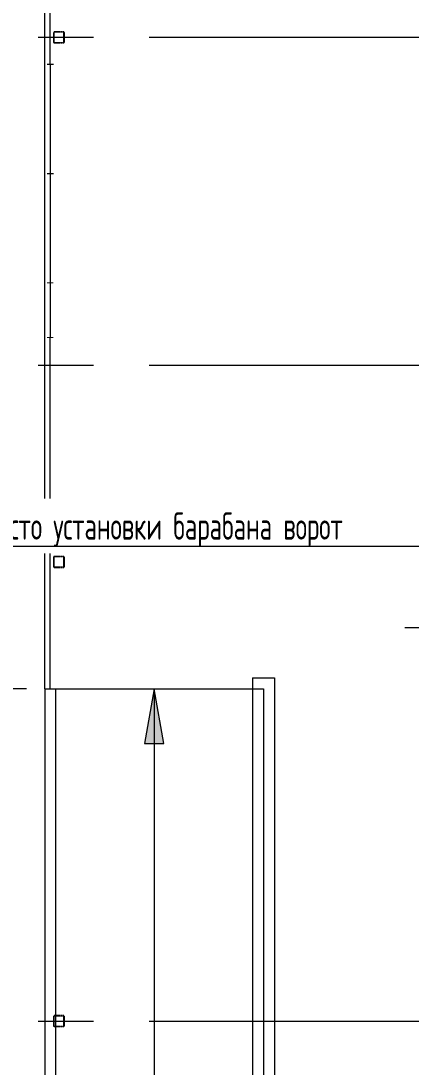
# Model space of a CAD drawing. Header units: millimetres. Extents: x -553547 to 230550, y -59438 to 214451.
# Drawn here: x 155618 to 159184, y -45258 to -35687 of the extents above; entities that cross this region are included whole.
import ezdxf
from ezdxf import colors
from ezdxf.entities.mleader import LeaderData, LeaderLine
from ezdxf.math import Vec2, Vec3

# ---------------------------------------------------------------- set-up
doc = ezdxf.new("R2010")
doc.units = ezdxf.units.MM
doc.linetypes.add('GOST2.303 6', pattern=[12, 8, -1.5, 1, -1.5])
doc.linetypes.add('осевая', pattern=[50.8, 31.75, -6.35, 6.35, -6.35])
for name, color, linetype, lineweight in [('0Оси', 252, 'GOST2.303 6', 13), ('_Оси', 252, 'Continuous', 9), ('АР_Размеры', 7, 'Continuous', 20), ('АР_Тонкие', 7, 'Continuous', 0), ('ОВ текст', 7, 'Continuous', 15)]:
    doc.layers.add(name, color=color, linetype=linetype, lineweight=lineweight)
doc.styles.add('GOST type A', font='GOST2304A.ttf')
doc.styles.get("Standard").update_dxf_attribs({"font": 'arial.ttf'})
doc.styles.add('ГОСТ', font='cs_gost2304.shx')
doc.linetypes.add('FENCELINE1', pattern='A,6.35,-2.54,[133,ltypeshp.shx,S=2.54,R=0,X=-2.54,Y=0],-2.54,25.4', length=36.83)
doc.dimstyles.new('100 Ариал', dxfattribs={"dimscale": 100, "dimtxt": 2.5, "dimasz": 1.5, "dimexe": 1.25, "dimexo": 0.625, "dimtad": 1, "dimdec": 0, "dimrnd": 0.001, "dimtxsty": 'ГОСТ', "dimblk": 'OBLIQUE', "dimcen": 1.5, "dimdle": 1.5, "dimclrt": 256, "dimadec": 0, "dimazin": 2, "dimtfac": 0.75, "dimtdec": 0, "dimtmove": 1, "dimatfit": 3, "dimfxl": 7, "dimfxlon": 1, "dimtolj": 1, "dimarcsym": 2})

# ---------------------------------------------------------------- blocks, each defined once
blk = doc.blocks.new('*U2')
at = {"lineweight": 20}
blk.add_hatch(color=256, dxfattribs=at).paths.add_polyline_path([(0, 0), (-5, -0.882), (-5, 0.882)])
blk.add_lwpolyline([(0, 0), (-77.536, 0)])
blk.add_lwpolyline([(0, 0), (-5, -0.882), (-5, 0.882)], close=True, dxfattribs=at)
blk = doc.blocks.new('*U7')
h = blk.add_hatch(color=256)
h.dxf.hatch_style = 1
h.paths.add_polyline_path([(2402.2, 674.7), (2417.7, 616.8), (2427.4, 619.4), (2411.9, 677.3)])
h = blk.add_hatch(color=256)
h.dxf.hatch_style = 1
h.paths.add_polyline_path([(1919.3, 545.3), (1934.8, 487.4), (1944.4, 490), (1928.9, 547.9)])
h = blk.add_hatch(color=256)
h.dxf.hatch_style = 1
h.paths.add_polyline_path([(953.3, 286.5), (968.9, 228.5), (978.5, 231.1), (963, 289.1)])
h = blk.add_hatch(color=256)
h.dxf.hatch_style = 1
h.paths.add_polyline_path([(-12.6, 27.7), (2.9, -30.3), (12.6, -27.7), (-2.9, 30.3)])
blk.add_lwpolyline([(0, 0), (2414.8, 647)])
blk = doc.blocks.new('A$C62bef24c')
at = {"color": 252}
for points in [[(-4440, 8949.8), (-4360, 8949.8, 0.414214), (-4350, 8959.8), (-4350, 9039.8, 0.414214), (-4360, 9049.8), (-4440, 9049.8, 0.414214), (-4450, 9039.8), (-4450, 8959.8, 0.414214)], [(-4440, 8953.8), (-4360, 8953.8, 0.414214), (-4354, 8959.8), (-4354, 9039.8, 0.414214), (-4360, 9045.8), (-4440, 9045.8, 0.414214), (-4446, 9039.8), (-4446, 8959.8, 0.414214)], [(-4440, 4150), (-4360, 4150, 0.414214), (-4350, 4160), (-4350, 4240, 0.414214), (-4360, 4250), (-4440, 4250, 0.414214), (-4450, 4240), (-4450, 4160, 0.414214)], [(-4440, 4154), (-4360, 4154, 0.414214), (-4354, 4160), (-4354, 4240, 0.414214), (-4360, 4246), (-4440, 4246, 0.414214), (-4446, 4240), (-4446, 4160, 0.414214)], [(-4440, -50), (-4360, -50, 0.414214), (-4350, -40), (-4350, 40, 0.414214), (-4360, 50), (-4440, 50, 0.414214), (-4450, 40), (-4450, -40, 0.414214)], [(-4440, -46), (-4360, -46, 0.414214), (-4354, -40), (-4354, 40, 0.414214), (-4360, 46), (-4440, 46, 0.414214), (-4446, 40), (-4446, -40, 0.414214)]]:
    blk.add_lwpolyline(points, format="xyb", close=True, dxfattribs=at)
blk = doc.blocks.new('_Oblique')
at = {"color": 0, "linetype": 'ByBlock', "lineweight": -2}
blk.add_line((-0.5, -0.5), (0.5, 0.5), dxfattribs=at)
blk = doc.blocks.new('*D297')
at = {"layer": 'Defpoints', "color": 0, "transparency": 16777216}
for p in [(641343.9, -248750.4), (640476.6, -260750.4), (641343.9, -260750.4)]:
    blk.add_point(p, dxfattribs=at)
at = {"layer": 'АР_Размеры', "color": 0, "lineweight": -2, "transparency": 16777216}
for p, q in [((640476.6, -248600.4), (640476.6, -260900.4)), ((641176.6, -248750.4), (640351.6, -248750.4)), ((641176.6, -260750.4), (640351.6, -260750.4))]:
    blk.add_line(p, q, dxfattribs=at)
at = {"layer": 'АР_Размеры', "color": 0, "lineweight": -2, "transparency": 16777216, "xscale": 150, "yscale": 150, "zscale": 150}
for p, rotation in [((640476.6, -248750.4), 90), ((640476.6, -260750.4), 270)]:
    blk.add_blockref('_Oblique', p, dxfattribs=dict(at, rotation=rotation))
at = {"layer": 'АР_Размеры', "transparency": 16777216, "insert": (640286.5, -254750.4), "char_height": 250, "attachment_point": 5, "rotation": 90}
blk.add_mtext('\\A1;12000', dxfattribs=at)
blk = doc.blocks.new('АР')
at = {"layer": '_Оси', "color": 252, "linetype": 'осевая', "ltscale": 80}
for p, q in [((638234.9, -242789.1), (679902.5, -242789.1)), ((638234.9, -245789.1), (689234.4, -245789.1)), ((638234.9, -251789.1), (685885.7, -251789.1))]:
    blk.add_line(p, q, dxfattribs=at)
at = {"layer": 'АР_Тонкие', "color": 252, "linetype": 'FENCELINE1', "ltscale": 13}
for p, q in [((641393.9, -243039.1), (641393.9, -238139.1)), ((641393.9, -248750.4), (641393.9, -245539.1))]:
    blk.add_line(p, q, dxfattribs=at)
at = {"layer": 'АР_Тонкие', "color": 252, "ltscale": 0.1}
blk.add_line((641343.9, -248750.4), (641343.9, -242439.1), dxfattribs=at)
at = {"layer": 'АР_Тонкие', "color": 252, "ltscale": 150}
for p, q in [((643243.9, -248650.4), (643443.9, -248650.4)), ((641343.9, -248750.4), (643343.9, -248750.4)), ((641343.9, -248750.4), (641343.9, -256504)), ((643343.9, -248750.4), (643343.9, -256504))]:
    blk.add_line(p, q, dxfattribs=at)
at = {"layer": 'АР_Тонкие', "color": 252, "linetype": 'FENCELINE1', "ltscale": 10}
for p, q in [((643243.9, -248650.4), (643243.9, -256504)), ((643443.9, -248650.4), (643443.9, -255089.1)), ((643443.9, -248650.4), (643443.9, -255089.1)), ((641443.9, -248750.4), (641443.9, -256504))]:
    blk.add_line(p, q, dxfattribs=at)
at = {"layer": '0Оси', "color": 252}
blk.add_blockref('A$C62bef24c', (645873.9, -251789.1), dxfattribs=at)
at = {"layer": 'АР_Тонкие', "color": 252, "rotation": 255}
blk.add_blockref('*U7', (641394.4, -243036.3), dxfattribs=at)
at = {"layer": 'АР_Тонкие', "color": 252, "xscale": -100, "yscale": 100, "zscale": 100, "rotation": 270}
blk.add_blockref('*U2', (642343.9, -248750.4), dxfattribs=at)
at = {"layer": 'АР_Размеры', "color": 252}
dim = blk.add_linear_dim(base=(640476.6, -260750.4), p1=(641343.9, -248750.4), p2=(641343.9, -260750.4), angle=90, dimstyle='100 Ариал', override={"dimtxsty": 'Standard', "dimblk1": 'Oblique', "dimblk2": 'Oblique', "dimsah": 1}, dxfattribs=at)
dim.commit()
dim.dimension.update_dxf_attribs({"geometry": '*D297', "text_midpoint": (640286.5, -254750.4)})
at = {"color": 252}
ml = blk.add_multileader_mtext('Standard', dxfattribs=at)
ml.set_content('0,000', color=252, style='GOST type A')
ml.set_leader_properties(color=256)
ml.build(insert=Vec2(0, 0))
ml.multileader.update_dxf_attribs({"has_dogleg": 0, "has_text_frame": 1, "text_left_attachment_type": 7, "text_right_attachment_type": 6, "dogleg_length": 0, "arrow_head_size": 200})
ctx = ml.context
ctx.base_point, ctx.char_height, ctx.arrow_head_size, ctx.landing_gap_size, ctx.plane_origin = Vec3(649404.1, -245448.8), 250, 200, 50, Vec3(-514199.9, -248177.5)
ctx.left_attachment, ctx.right_attachment = 7, 6
notes = []
notes.append((ctx, [(0, (0, 0, 0), (0, 0), (1, 0), 1, [])]))
ctx.mtext.insert, ctx.mtext.flow_direction = Vec3(649454.1, -245161.3), 5
ml = blk.add_multileader_mtext('Standard', dxfattribs=at)
ml.set_content('0,000', color=252, style='GOST type A')
ml.set_leader_properties(color=256)
ml.build(insert=Vec2(0, 0))
ml.multileader.update_dxf_attribs({"has_dogleg": 0, "has_text_frame": 1, "text_left_attachment_type": 7, "text_right_attachment_type": 6, "dogleg_length": 0, "arrow_head_size": 200})
ctx = ml.context
ctx.base_point, ctx.char_height, ctx.arrow_head_size, ctx.landing_gap_size, ctx.plane_origin = Vec3(656104.7, -253706.8), 250, 200, 50, Vec3(-507499.3, -250982.9)
ctx.left_attachment, ctx.right_attachment = 7, 6
notes.append((ctx, [(0, (0, 0, 0), (0, 0), (1, 0), 1, [])]))
ctx.mtext.insert, ctx.mtext.flow_direction = Vec3(656154.7, -253419.3), 5
ml = blk.add_multileader_mtext('Standard', dxfattribs=at)
ml.set_content('0,000', color=252, style='GOST type A')
ml.set_leader_properties(color=256)
ml.build(insert=Vec2(0, 0))
ml.multileader.update_dxf_attribs({"has_dogleg": 0, "has_text_frame": 1, "text_left_attachment_type": 7, "text_right_attachment_type": 6, "dogleg_length": 0, "arrow_head_size": 200})
ctx = ml.context
ctx.base_point, ctx.char_height, ctx.arrow_head_size, ctx.landing_gap_size, ctx.plane_origin = Vec3(674120.3, -254449.4), 250, 200, 50, Vec3(-489483.8, -251725.5)
ctx.left_attachment, ctx.right_attachment = 7, 6
notes.append((ctx, [(0, (0, 0, 0), (0, 0), (1, 0), 1, [])]))
ctx.mtext.insert, ctx.mtext.flow_direction = Vec3(674170.3, -254161.9), 5
ml = blk.add_multileader_mtext('Standard', dxfattribs=at)
ml.set_content('0,000', color=252, style='GOST type A')
ml.set_leader_properties(color=256)
ml.build(insert=Vec2(0, 0))
ml.multileader.update_dxf_attribs({"has_dogleg": 0, "has_text_frame": 1, "text_left_attachment_type": 7, "text_right_attachment_type": 6, "dogleg_length": 0, "arrow_head_size": 200})
ctx = ml.context
ctx.base_point, ctx.char_height, ctx.arrow_head_size, ctx.landing_gap_size, ctx.plane_origin = Vec3(683757.5, -246454.6), 250, 200, 50, Vec3(-479846.5, -243730.6)
ctx.left_attachment, ctx.right_attachment = 7, 6
notes.append((ctx, [(0, (0, 0, 0), (0, 0), (1, 0), 1, [])]))
ctx.mtext.insert, ctx.mtext.flow_direction = Vec3(683807.5, -246167), 5
for ctx, leaders in notes:
    for number, flags, end, landing, length, lines in leaders:
        leader = LeaderData()
        leader.index, (leader.has_last_leader_line, leader.has_dogleg_vector, leader.attachment_direction) = number, flags
        leader.last_leader_point, leader.dogleg_vector, leader.dogleg_length = Vec3(end), Vec3(landing), length
        for number, points, colour, breaks in lines:
            line = LeaderLine()
            line.index, line.vertices, line.color, line.breaks = number, Vec3.list(points), colors.encode_raw_color(colour), breaks
            leader.lines.append(line)
        ctx.leaders.append(leader)

msp = doc.modelspace()

# ---------------------------------------------------------------- linework, layer by layer
at = {"layer": 'ОВ текст'}
msp.add_line((159127.359, -41236.678), (160951.419, -41236.678), dxfattribs=at)

# ---------------------------------------------------------------- block references
at = {"layer": 'АР_Размеры', "color": 18, "true_color": 0x000000}
msp.add_blockref('АР', (-485509.064, 206951.83), dxfattribs=at)

# ---------------------------------------------------------------- next in the draw order: texts
at = {"layer": 'ОВ текст', "linetype": 'Continuous', "lineweight": 13, "insert": (155251.195, -40342.447), "char_height": 250, "width": 4484.11474, "attachment_point": 4, "line_spacing_factor": 0.84, "style": 'ГОСТ', "bg_fill": 3, "box_fill_scale": 1.5, "bg_fill_color": 256, "bg_fill_transparency": 0}
msp.add_mtext('{\\W0.8;Место установки барабана ворот}', dxfattribs=at)

# ---------------------------------------------------------------- next in the draw order: linework, layer by layer
at = {"layer": 'ОВ текст'}
msp.add_line((155068.381, -40492.736), (159816.849, -40492.736), dxfattribs=at)

doc.saveas('drawing.dxf')
